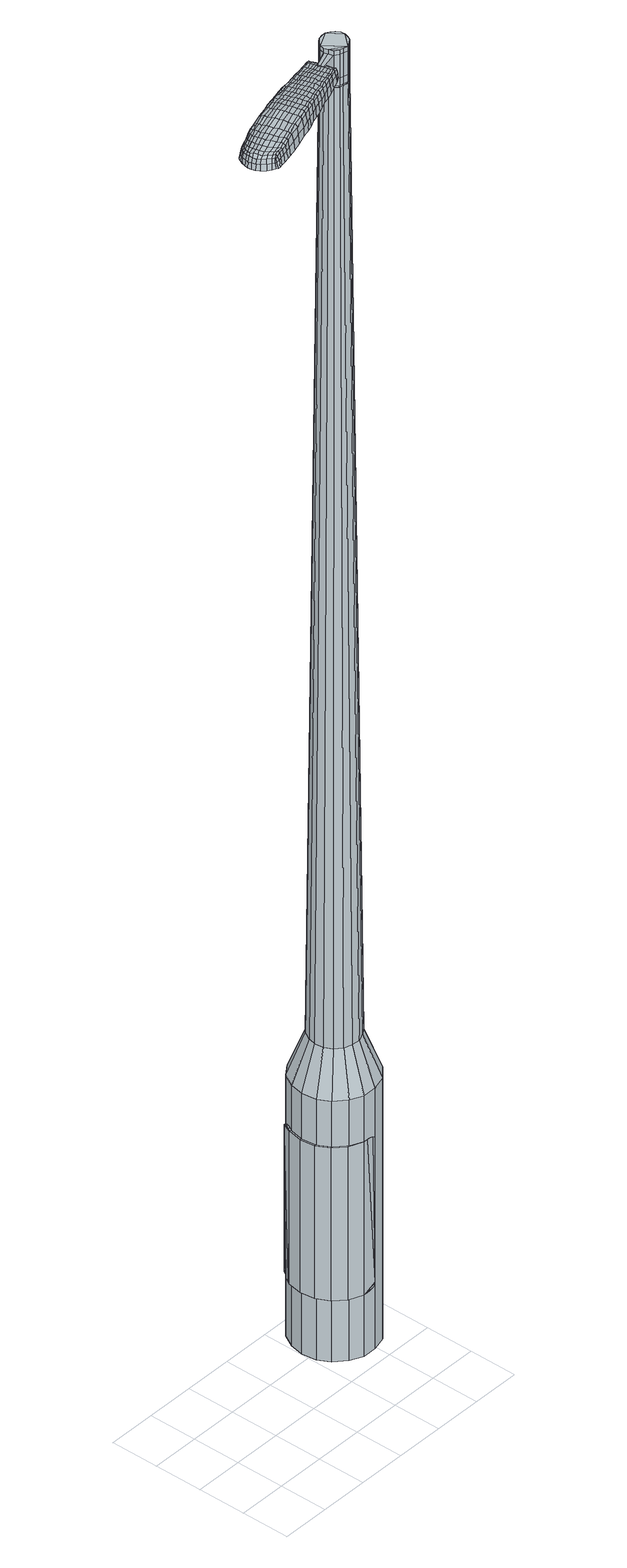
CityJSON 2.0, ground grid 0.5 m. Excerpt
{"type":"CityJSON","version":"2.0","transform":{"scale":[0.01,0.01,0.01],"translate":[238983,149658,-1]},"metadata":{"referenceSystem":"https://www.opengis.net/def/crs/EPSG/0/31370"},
"CityObjects":{
"object1":{"type":"GenericCityObject","attributes":{"cluster":970,"mean_distance_to_centroid":0.211,"new_centroid_x":238984.94,"new_centroid_y":149659.09,"mean_distance_to_camera":9.99,"H1":70.99,"H2":61.81,"Z_final":112.82,"cluster2":-1,"proj_x":238983.4,"proj_y":149654.44,"id_line":51469,"bearing_l":288.28,"distance":4.9,"orientation":"right","G_obj":198.28},"geometry":[{"type":"MultiSurface","lod":"2","boundaries":[[[0,1,2,3]],[[1,4,5,2]],[[4,6,7,5]],[[6,8,9,7]],[[8,10,11,9]],[[10,12,13,11]],[[12,14,15,13]],[[14,16,17,15]],[[16,18,19,17]],[[18,20,21,19]],[[20,22,23,21]],[[22,24,25,23]],[[24,26,27,25]],[[26,28,29,27]],[[28,30,31,29]],[[30,32,33,31]],[[32,34,35,33]],[[34,0,3,35]],[[36,37,38,39]],[[38,40,41,42]],[[41,43,42]],[[42,44,45,46]],[[45,47,46]],[[46,48,49,50]],[[49,51,50]],[[42,46,50,38]],[[50,52,39,38]],[[53,36,39]],[[2,5,7,35]],[[7,9,11,15]],[[11,13,15]],[[15,17,19,23]],[[19,21,23]],[[23,25,27,31]],[[27,29,31]],[[15,23,31,7]],[[31,33,35,7]],[[3,2,35]],[[1,0,54,55]],[[0,34,56,54]],[[34,32,57,56]],[[32,30,58,57]],[[30,28,59,58]],[[28,26,60,59]],[[26,24,61,60]],[[24,22,62,61]],[[22,20,63,62]],[[20,18,64,63]],[[18,16,65,64]],[[16,14,66,65]],[[14,12,67,66]],[[12,10,68,67]],[[10,8,69,68]],[[8,6,70,69]],[[6,4,71,70]],[[4,1,55,71]],[[55,54,72,73]],[[54,56,74,72]],[[56,57,75,74]],[[57,58,76,75]],[[58,59,77,76]],[[59,60,78,77]],[[60,61,79,78]],[[61,62,80,79]],[[62,63,81,80]],[[63,64,82,81]],[[64,65,83,82]],[[65,66,84,83]],[[66,67,85,84]],[[67,68,86,85]],[[68,69,87,86]],[[69,70,88,87]],[[70,71,89,88]],[[71,55,73,89]],[[90,91,92,93]],[[94,95,91,90]],[[96,97,95,94]],[[76,98,97,96]],[[99,100,98,76]],[[78,101,100,99]],[[79,102,101,78]],[[80,103,102,79]],[[81,104,103,80]],[[105,106,104,81]],[[83,107,106,105]],[[84,108,107,83]],[[109,110,108,84]],[[111,112,110,109]],[[113,114,112,111]],[[115,116,114,113]],[[117,118,116,115]],[[93,92,118,117]],[[119,120,121,122]],[[123,119,122,124]],[[125,123,124,126]],[[127,125,126,128]],[[129,127,128,130]],[[131,129,130,132]],[[133,131,132,134]],[[135,133,134,136]],[[137,135,136,138]],[[139,137,138,140]],[[141,139,140,142]],[[143,141,142,144]],[[145,143,144,146]],[[147,145,146,148]],[[149,147,148,150]],[[151,149,150,152]],[[73,72,90,93]],[[72,74,94,90]],[[74,75,96,94]],[[75,76,96]],[[77,99,76]],[[77,78,99]],[[82,105,81]],[[82,83,105]],[[85,109,84]],[[85,86,111,109]],[[86,87,113,111]],[[87,88,115,113]],[[88,89,117,115]],[[89,73,93,117]],[[153,154,92,91]],[[154,155,118,92]],[[155,156,116,118]],[[156,157,114,116]],[[157,158,112,114]],[[158,159,110,112]],[[159,108,110]],[[160,106,107]],[[160,104,106]],[[161,100,101]],[[161,98,100]],[[162,97,98]],[[162,163,95,97]],[[163,153,91,95]],[[39,52,151,164]],[[154,153,165,152]],[[53,39,164,120]],[[153,163,121,165]],[[36,53,120,119]],[[163,162,122,121]],[[37,36,119,123]],[[162,98,124,122]],[[38,37,123,125]],[[98,161,126,124]],[[40,38,125,127]],[[161,101,128,126]],[[41,40,127,129]],[[101,102,130,128]],[[43,41,129,131]],[[102,103,132,130]],[[42,43,131,133]],[[103,104,134,132]],[[44,42,133,135]],[[104,160,136,134]],[[45,44,135,137]],[[160,107,138,136]],[[47,45,137,139]],[[107,108,140,138]],[[46,47,139,141]],[[108,159,142,140]],[[48,46,141,143]],[[159,158,144,142]],[[49,48,143,145]],[[158,157,146,144]],[[51,49,145,147]],[[157,156,148,146]],[[50,51,147,149]],[[156,155,150,148]],[[52,50,149,151]],[[155,154,152,150]],[[151,152,166,167]],[[152,165,168,166]],[[165,121,169,168]],[[121,120,170,169]],[[120,164,171,170]],[[164,151,167,171]],[[172,173,174,175]],[[176,172,175,177]],[[172,176,178,179]],[[173,172,179,180]],[[181,182,183,184]],[[185,181,184,186]],[[181,185,187,188]],[[182,181,188,189]],[[190,191,192,193]],[[194,190,193,195]],[[190,194,196,197]],[[191,190,197,198]],[[199,200,201,202]],[[203,199,202,204]],[[199,203,205,206]],[[200,199,206,207]],[[208,209,210,211]],[[212,208,211,213]],[[208,212,214,215]],[[209,208,215,216]],[[217,218,219,220]],[[221,217,220,222]],[[217,221,223,224]],[[218,217,224,225]],[[226,227,228,229]],[[218,226,229,219]],[[226,218,225,230]],[[227,226,230,231]],[[232,233,234,235]],[[227,232,235,228]],[[232,227,231,236]],[[233,232,236,237]],[[238,176,177,239]],[[233,238,239,234]],[[238,233,237,240]],[[176,238,240,178]],[[241,242,243,244]],[[245,241,244,246]],[[241,245,247,248]],[[242,241,248,249]],[[250,251,252,253]],[[242,250,253,243]],[[250,242,249,254]],[[251,250,254,255]],[[256,257,258,259]],[[251,256,259,252]],[[256,251,255,260]],[[257,256,260,261]],[[262,263,264,265]],[[257,262,265,258]],[[262,257,261,266]],[[263,262,266,267]],[[268,173,180,269]],[[263,268,269,264]],[[268,263,267,270]],[[173,268,270,174]],[[271,272,273,274]],[[275,271,274,276]],[[271,275,277,278]],[[272,271,278,279]],[[280,281,282,283]],[[272,280,283,273]],[[280,272,279,284]],[[281,280,284,285]],[[286,287,288,289]],[[281,286,289,282]],[[286,281,285,290]],[[287,286,290,291]],[[292,185,186,293]],[[287,292,293,288]],[[292,287,291,294]],[[185,292,294,187]],[[295,296,297,298]],[[299,295,298,300]],[[295,299,301,302]],[[296,295,302,303]],[[304,305,306,307]],[[296,304,307,297]],[[304,296,303,308]],[[305,304,308,309]],[[310,311,312,313]],[[305,310,313,306]],[[310,305,309,314]],[[311,310,314,315]],[[316,317,318,319]],[[311,316,319,312]],[[316,311,315,320]],[[317,316,320,321]],[[322,182,189,323]],[[317,322,323,318]],[[322,317,321,324]],[[182,322,324,183]],[[325,211,210,326]],[[327,325,326,328]],[[325,327,329,330]],[[211,325,330,213]],[[331,327,328,332]],[[333,331,332,334]],[[331,333,335,336]],[[327,331,336,329]],[[337,333,334,338]],[[339,337,338,340]],[[337,339,341,342]],[[333,337,342,335]],[[343,339,340,344]],[[345,343,344,346]],[[343,345,347,348]],[[339,343,348,341]],[[349,345,346,350]],[[200,349,350,201]],[[349,200,207,351]],[[345,349,351,347]],[[352,353,198,197]],[[354,352,197,196]],[[352,354,355,356]],[[353,352,356,357]],[[358,359,357,356]],[[360,358,356,355]],[[358,360,361,362]],[[359,358,362,363]],[[364,365,363,362]],[[366,364,362,361]],[[364,366,367,368]],[[365,364,368,369]],[[370,371,369,368]],[[372,370,368,367]],[[370,372,205,203]],[[371,370,203,204]],[[373,374,375,376]],[[275,373,376,277]],[[373,275,276,377]],[[374,373,377,378]],[[379,194,195,380]],[[374,379,380,375]],[[379,374,378,381]],[[194,379,381,196]],[[382,383,384,385]],[[221,382,385,223]],[[382,221,222,386]],[[383,382,386,387]],[[388,389,390,391]],[[383,388,391,384]],[[388,383,387,392]],[[389,388,392,393]],[[394,191,198,395]],[[389,394,395,390]],[[394,389,393,396]],[[191,394,396,192]],[[397,398,399,400]],[[179,397,400,180]],[[397,179,178,401]],[[398,397,401,402]],[[403,404,405,406]],[[398,403,406,399]],[[403,398,402,407]],[[404,403,407,408]],[[409,202,201,410]],[[404,409,410,405]],[[409,404,408,411]],[[202,409,411,204]],[[412,413,414,415]],[[184,412,415,186]],[[412,184,183,416]],[[413,412,416,417]],[[418,206,205,419]],[[413,418,419,414]],[[418,413,417,420]],[[206,418,420,207]],[[421,422,423,424]],[[299,421,424,301]],[[421,299,300,425]],[[422,421,425,426]],[[427,212,213,428]],[[422,427,428,423]],[[427,422,426,429]],[[212,427,429,214]],[[430,431,432,433]],[[245,430,433,247]],[[430,245,246,434]],[[431,430,434,435]],[[436,437,438,439]],[[431,436,439,432]],[[436,431,435,440]],[[437,436,440,441]],[[442,209,216,443]],[[437,442,443,438]],[[442,437,441,444]],[[209,442,444,210]],[[445,446,435,434]],[[244,445,434,246]],[[445,244,243,447]],[[446,445,447,448]],[[449,450,441,440]],[[446,449,440,435]],[[449,446,448,451]],[[450,449,451,452]],[[453,326,210,444]],[[450,453,444,441]],[[453,450,452,454]],[[326,453,454,328]],[[455,456,457,458]],[[302,455,458,303]],[[455,302,301,424]],[[456,455,424,423]],[[459,330,329,460]],[[456,459,460,457]],[[459,456,423,428]],[[330,459,428,213]],[[461,462,448,447]],[[253,461,447,243]],[[461,253,252,463]],[[462,461,463,464]],[[465,466,452,451]],[[462,465,451,448]],[[465,462,464,467]],[[466,465,467,468]],[[469,332,328,454]],[[466,469,454,452]],[[469,466,468,470]],[[332,469,470,334]],[[471,472,473,474]],[[308,471,474,309]],[[471,308,303,458]],[[472,471,458,457]],[[475,336,335,476]],[[472,475,476,473]],[[475,472,457,460]],[[336,475,460,329]],[[477,478,464,463]],[[259,477,463,252]],[[477,259,258,479]],[[478,477,479,480]],[[481,482,468,467]],[[478,481,467,464]],[[481,478,480,483]],[[482,481,483,484]],[[485,338,334,470]],[[482,485,470,468]],[[485,482,484,486]],[[338,485,486,340]],[[487,488,489,490]],[[314,487,490,315]],[[487,314,309,474]],[[488,487,474,473]],[[491,342,341,492]],[[488,491,492,489]],[[491,488,473,476]],[[342,491,476,335]],[[493,494,480,479]],[[265,493,479,258]],[[493,265,264,495]],[[494,493,495,496]],[[497,498,484,483]],[[494,497,483,480]],[[497,494,496,499]],[[498,497,499,500]],[[501,344,340,486]],[[498,501,486,484]],[[501,498,500,502]],[[344,501,502,346]],[[503,504,505,506]],[[320,503,506,321]],[[503,320,315,490]],[[504,503,490,489]],[[507,348,347,508]],[[504,507,508,505]],[[507,504,489,492]],[[348,507,492,341]],[[509,510,496,495]],[[269,509,495,264]],[[509,269,180,400]],[[510,509,400,399]],[[511,512,500,499]],[[510,511,499,496]],[[511,510,399,406]],[[512,511,406,405]],[[513,350,346,502]],[[512,513,502,500]],[[513,512,405,410]],[[350,513,410,201]],[[514,515,417,416]],[[324,514,416,183]],[[514,324,321,506]],[[515,514,506,505]],[[516,351,207,420]],[[515,516,420,417]],[[516,515,505,508]],[[351,516,508,347]],[[517,518,378,377]],[[274,517,377,276]],[[517,274,273,519]],[[518,517,519,520]],[[521,354,196,381]],[[518,521,381,378]],[[521,518,520,522]],[[354,521,522,355]],[[523,524,525,526]],[[224,523,526,225]],[[523,224,223,385]],[[524,523,385,384]],[[527,528,529,530]],[[524,527,530,525]],[[527,524,384,391]],[[528,527,391,390]],[[531,353,357,532]],[[528,531,532,529]],[[531,528,390,395]],[[353,531,395,198]],[[533,534,520,519]],[[283,533,519,273]],[[533,283,282,535]],[[534,533,535,536]],[[537,360,355,522]],[[534,537,522,520]],[[537,534,536,538]],[[360,537,538,361]],[[539,540,541,542]],[[230,539,542,231]],[[539,230,225,526]],[[540,539,526,525]],[[543,544,545,546]],[[540,543,546,541]],[[543,540,525,530]],[[544,543,530,529]],[[547,359,363,548]],[[544,547,548,545]],[[547,544,529,532]],[[359,547,532,357]],[[549,550,536,535]],[[289,549,535,282]],[[549,289,288,551]],[[550,549,551,552]],[[553,366,361,538]],[[550,553,538,536]],[[553,550,552,554]],[[366,553,554,367]],[[555,556,557,558]],[[236,555,558,237]],[[555,236,231,542]],[[556,555,542,541]],[[559,560,561,562]],[[556,559,562,557]],[[559,556,541,546]],[[560,559,546,545]],[[563,365,369,564]],[[560,563,564,561]],[[563,560,545,548]],[[365,563,548,363]],[[565,566,552,551]],[[293,565,551,288]],[[565,293,186,415]],[[566,565,415,414]],[[567,372,367,554]],[[566,567,554,552]],[[567,566,414,419]],[[372,567,419,205]],[[568,569,402,401]],[[240,568,401,178]],[[568,240,237,558]],[[569,568,558,557]],[[570,571,408,407]],[[569,570,407,402]],[[570,569,557,562]],[[571,570,562,561]],[[572,371,204,411]],[[571,572,411,408]],[[572,571,561,564]],[[371,572,564,369]],[[573,574,575,576]],[[576,575,577,578]],[[579,577,575,580]],[[580,575,574,581]],[[582,583,584,585]],[[585,584,586,587]],[[588,586,584,589]],[[589,584,583,590]],[[591,592,593,594]],[[594,593,595,596]],[[597,595,593,598]],[[598,593,592,599]],[[600,601,602,603]],[[603,602,604,605]],[[606,604,602,607]],[[607,602,601,608]],[[609,610,611,612]],[[612,611,613,614]],[[615,613,611,616]],[[616,611,610,617]],[[618,619,620,621]],[[621,620,622,623]],[[624,622,620,625]],[[625,620,619,626]],[[627,628,629,630]],[[630,629,619,618]],[[626,619,629,631]],[[631,629,628,632]],[[633,634,635,636]],[[636,635,628,627]],[[632,628,635,637]],[[637,635,634,638]],[[578,577,639,640]],[[640,639,634,633]],[[638,634,639,641]],[[641,639,577,579]],[[642,643,644,645]],[[645,644,646,647]],[[648,646,644,649]],[[649,644,643,650]],[[651,652,653,654]],[[654,653,643,642]],[[650,643,653,655]],[[655,653,652,656]],[[657,658,659,660]],[[660,659,652,651]],[[656,652,659,661]],[[661,659,658,662]],[[663,664,665,666]],[[666,665,658,657]],[[662,658,665,667]],[[667,665,664,668]],[[581,574,669,670]],[[670,669,664,663]],[[668,664,669,671]],[[671,669,574,573]],[[672,673,674,675]],[[675,674,676,677]],[[678,676,674,679]],[[679,674,673,680]],[[681,682,683,684]],[[684,683,673,672]],[[680,673,683,685]],[[685,683,682,686]],[[687,688,689,690]],[[690,689,682,681]],[[686,682,689,691]],[[691,689,688,692]],[[587,586,693,694]],[[694,693,688,687]],[[692,688,693,695]],[[695,693,586,588]],[[696,697,698,699]],[[699,698,700,701]],[[702,700,698,703]],[[703,698,697,704]],[[705,706,707,708]],[[708,707,697,696]],[[704,697,707,709]],[[709,707,706,710]],[[711,712,713,714]],[[714,713,706,705]],[[710,706,713,715]],[[715,713,712,716]],[[717,718,719,720]],[[720,719,712,711]],[[716,712,719,721]],[[721,719,718,722]],[[590,583,723,724]],[[724,723,718,717]],[[722,718,723,725]],[[725,723,583,582]],[[609,612,726,727]],[[727,726,728,729]],[[730,728,726,731]],[[731,726,612,614]],[[729,728,732,733]],[[733,732,734,735]],[[736,734,732,737]],[[737,732,728,730]],[[735,734,738,739]],[[739,738,740,741]],[[742,740,738,743]],[[743,738,734,736]],[[741,740,744,745]],[[745,744,746,747]],[[748,746,744,749]],[[749,744,740,742]],[[747,746,750,751]],[[751,750,601,600]],[[608,601,750,752]],[[752,750,746,748]],[[599,753,754,598]],[[598,754,755,597]],[[756,755,754,757]],[[757,754,753,758]],[[758,759,760,757]],[[757,760,761,756]],[[762,761,760,763]],[[763,760,759,764]],[[764,765,766,763]],[[763,766,767,762]],[[768,767,766,769]],[[769,766,765,770]],[[770,771,772,769]],[[769,772,773,768]],[[606,773,772,604]],[[604,772,771,605]],[[774,775,776,777]],[[777,776,676,678]],[[677,676,776,778]],[[778,776,775,779]],[[596,595,780,781]],[[781,780,775,774]],[[779,775,780,782]],[[782,780,595,597]],[[783,784,785,786]],[[786,785,622,624]],[[623,622,785,787]],[[787,785,784,788]],[[789,790,791,792]],[[792,791,784,783]],[[788,784,791,793]],[[793,791,790,794]],[[599,592,795,796]],[[796,795,790,789]],[[794,790,795,797]],[[797,795,592,591]],[[798,799,800,801]],[[801,800,580,581]],[[579,580,800,802]],[[802,800,799,803]],[[804,805,806,807]],[[807,806,799,798]],[[803,799,806,808]],[[808,806,805,809]],[[600,603,810,811]],[[811,810,805,804]],[[809,805,810,812]],[[812,810,603,605]],[[813,814,815,816]],[[816,815,585,587]],[[582,585,815,817]],[[817,815,814,818]],[[606,607,819,820]],[[820,819,814,813]],[[818,814,819,821]],[[821,819,607,608]],[[822,823,824,825]],[[825,824,700,702]],[[701,700,824,826]],[[826,824,823,827]],[[614,613,828,829]],[[829,828,823,822]],[[827,823,828,830]],[[830,828,613,615]],[[831,832,646,833]],[[833,646,648]],[[647,646,834]],[[646,832,834]],[[835,836,837,838]],[[838,837,832,831]],[[834,832,837,839]],[[839,837,836,840]],[[617,610,841,842]],[[842,841,836,835]],[[840,836,841,843]],[[843,841,610,609]],[[844,845,834]],[[834,845,645,647]],[[642,645,845,846]],[[846,845,844,847]],[[840,848,849,839]],[[839,849,844,834]],[[847,844,849,850]],[[850,849,848,851]],[[609,727,167,843]],[[843,167,848,840]],[[851,848,167,852]],[[852,167,727,729]],[[853,854,855,856]],[[856,855,703,704]],[[702,703,855,825]],[[825,855,854,822]],[[730,731,857,858]],[[858,857,854,853]],[[822,854,857,829]],[[829,857,731,614]],[[847,859,860,846]],[[846,860,654,642]],[[651,654,860,861]],[[861,860,859,862]],[[851,863,864,850]],[[850,864,859,847]],[[862,859,864,865]],[[865,864,863,866]],[[729,733,867,852]],[[852,867,863,851]],[[866,863,867,868]],[[868,867,733,735]],[[869,870,871,872]],[[872,871,709,710]],[[704,709,871,856]],[[856,871,870,853]],[[736,737,873,874]],[[874,873,870,869]],[[853,870,873,858]],[[858,873,737,730]],[[862,875,876,861]],[[861,876,660,651]],[[657,660,876,877]],[[877,876,875,878]],[[866,879,880,865]],[[865,880,875,862]],[[878,875,880,881]],[[881,880,879,882]],[[735,739,883,868]],[[868,883,879,866]],[[882,879,883,884]],[[884,883,739,741]],[[885,886,887,888]],[[888,887,715,716]],[[710,715,887,872]],[[872,887,886,869]],[[742,743,889,890]],[[890,889,886,885]],[[869,886,889,874]],[[874,889,743,736]],[[878,891,892,877]],[[877,892,666,657]],[[663,666,892,893]],[[893,892,891,894]],[[882,895,896,881]],[[881,896,891,878]],[[894,891,896,897]],[[897,896,895,898]],[[741,745,899,884]],[[884,899,895,882]],[[898,895,899,900]],[[900,899,745,747]],[[901,902,903,904]],[[904,903,721,722]],[[716,721,903,888]],[[888,903,902,885]],[[748,749,905,906]],[[906,905,902,901]],[[885,902,905,890]],[[890,905,749,742]],[[894,907,908,893]],[[893,908,670,663]],[[581,670,908,801]],[[801,908,907,798]],[[898,909,910,897]],[[897,910,907,894]],[[798,907,910,807]],[[807,910,909,804]],[[747,751,911,900]],[[900,911,909,898]],[[804,909,911,811]],[[811,911,751,600]],[[818,912,913,817]],[[817,913,725,582]],[[722,725,913,904]],[[904,913,912,901]],[[608,752,914,821]],[[821,914,912,818]],[[901,912,914,906]],[[906,914,752,748]],[[779,915,916,778]],[[778,916,675,677]],[[672,675,916,917]],[[917,916,915,918]],[[597,755,919,782]],[[782,919,915,779]],[[918,915,919,920]],[[920,919,755,756]],[[921,922,923,924]],[[924,923,625,626]],[[624,625,923,786]],[[786,923,922,783]],[[925,926,927,928]],[[928,927,922,921]],[[783,922,927,792]],[[792,927,926,789]],[[758,753,929,930]],[[930,929,926,925]],[[789,926,929,796]],[[796,929,753,599]],[[918,931,932,917]],[[917,932,684,672]],[[681,684,932,933]],[[933,932,931,934]],[[756,761,935,920]],[[920,935,931,918]],[[934,931,935,936]],[[936,935,761,762]],[[937,938,939,940]],[[940,939,631,632]],[[626,631,939,924]],[[924,939,938,921]],[[941,942,943,944]],[[944,943,938,937]],[[921,938,943,928]],[[928,943,942,925]],[[764,759,945,946]],[[946,945,942,941]],[[925,942,945,930]],[[930,945,759,758]],[[934,947,948,933]],[[933,948,690,681]],[[687,690,948,949]],[[949,948,947,950]],[[762,767,951,936]],[[936,951,947,934]],[[950,947,951,952]],[[952,951,767,768]],[[953,954,955,956]],[[956,955,637,638]],[[632,637,955,940]],[[940,955,954,937]],[[957,958,959,960]],[[960,959,954,953]],[[937,954,959,944]],[[944,959,958,941]],[[770,765,961,962]],[[962,961,958,957]],[[941,958,961,946]],[[946,961,765,764]],[[950,963,964,949]],[[949,964,694,687]],[[587,694,964,816]],[[816,964,963,813]],[[768,773,965,952]],[[952,965,963,950]],[[813,963,965,820]],[[820,965,773,606]],[[803,966,967,802]],[[802,967,641,579]],[[638,641,967,956]],[[956,967,966,953]],[[809,968,969,808]],[[808,969,966,803]],[[953,966,969,960]],[[960,969,968,957]],[[605,771,970,812]],[[812,970,968,809]],[[957,968,970,962]],[[962,970,771,770]],[[573,576,175,174]],[[576,578,177,175]],[[588,589,188,187]],[[589,590,189,188]],[[591,594,193,192]],[[594,596,195,193]],[[615,616,215,214]],[[616,617,216,215]],[[618,621,220,219]],[[621,623,222,220]],[[627,630,229,228]],[[630,618,219,229]],[[633,636,235,234]],[[636,627,228,235]],[[578,640,239,177]],[[640,633,234,239]],[[648,649,248,247]],[[649,650,249,248]],[[650,655,254,249]],[[655,656,255,254]],[[656,661,260,255]],[[661,662,261,260]],[[662,667,266,261]],[[667,668,267,266]],[[668,671,270,267]],[[671,573,174,270]],[[678,679,278,277]],[[679,680,279,278]],[[680,685,284,279]],[[685,686,285,284]],[[686,691,290,285]],[[691,692,291,290]],[[692,695,294,291]],[[695,588,187,294]],[[696,699,298,297]],[[699,701,300,298]],[[705,708,307,306]],[[708,696,297,307]],[[711,714,313,312]],[[714,705,306,313]],[[717,720,319,318]],[[720,711,312,319]],[[590,724,323,189]],[[724,717,318,323]],[[774,777,376,375]],[[777,678,277,376]],[[596,781,380,195]],[[781,774,375,380]],[[623,787,386,222]],[[787,788,387,386]],[[788,793,392,387]],[[793,794,393,392]],[[794,797,396,393]],[[797,591,192,396]],[[701,826,425,300]],[[826,827,426,425]],[[827,830,429,426]],[[830,615,214,429]],[[831,833,433,432]],[[833,648,247,433]],[[835,838,439,438]],[[838,831,432,439]],[[617,842,443,216]],[[842,835,438,443]],[[971,972,973,974]],[[975,976,974,973]],[[977,978,979,980]],[[981,982,983,984]],[[972,985,986,973]],[[987,975,973,986]],[[988,977,980,989]],[[990,991,982,981]],[[985,992,993,986]],[[993,994,987,986]],[[995,988,989,996]],[[997,991,990,998]],[[992,999,1000,993]],[[1000,1001,994,993]],[[1002,995,996,1003]],[[1004,997,998,1005]],[[1006,1007,1008,1009]],[[1010,1011,1007,1006]],[[1010,1012,1013,1011]],[[1012,1014,1015,1013]],[[1016,1017,1018,1019]],[[1020,1021,1017,1016]],[[1022,1023,1021,1020]],[[1024,1025,1023,1022]],[[1019,1008,1007,1016]],[[1016,1007,1011,1020]],[[1011,1013,1022,1020]],[[1013,1015,1024,1022]],[[980,979,976,975]],[[989,980,975,987]],[[994,996,989,987]],[[1001,1003,996,994]],[[981,984,978,977]],[[990,981,977,988]],[[998,990,988,995]],[[1005,998,995,1002]],[[982,1006,1009,983]],[[991,1010,1006,982]],[[1012,1010,991,997]],[[1014,1012,997,1004]],[[1026,1027,1028,1029]],[[1028,1030,1031,1032]],[[1028,1032,1033,1034]],[[1028,1034,1029]],[[1035,1026,1029,1036]],[[1037,1036,1029,1038]],[[1039,1038,1029]],[[1040,1028,1027,1041]],[[1042,1040,1041,1043]],[[1044,1042,1043,1045]],[[1046,1044,1045,1047]],[[1048,1046,1047,1049]],[[1049,1050,1051,1052]],[[1049,1052,1053,1054]],[[1049,1054,1055,1056]],[[1055,1057,1058,1059]],[[1055,1059,1060,1061]],[[1055,1061,1056]],[[1049,1056,1048]],[[1062,1063,1027,1026]],[[1064,1065,1030,1028]],[[1066,1067,1039,1029]],[[1063,1068,1041,1027]],[[1069,1064,1028,1040]],[[1068,1070,1043,1041]],[[1071,1069,1040,1042]],[[1070,1072,1045,1043]],[[1073,1071,1042,1044]],[[1072,1074,1047,1045]],[[1075,1073,1044,1046]],[[1074,1076,1049,1047]],[[1077,1075,1046,1048]],[[1076,1078,1050,1049]],[[1079,1080,1057,1055]],[[1081,1077,1048,1056]],[[1051,1050,1078,1082]],[[1052,1051,1082,1083]],[[1053,1052,1083,1084]],[[1054,1053,1084,1085]],[[1055,1054,1085,1079]],[[1086,1062,1026,1035]],[[1087,1086,1035,1036]],[[1088,1087,1036,1037]],[[1089,1088,1037,1038]],[[1067,1089,1038,1039]],[[1031,1030,1065,1090]],[[1058,1057,1080,1091]],[[1032,1031,1090,1092]],[[1033,1032,1092,1093]],[[1034,1033,1093,1094]],[[1029,1034,1094,1066]],[[1059,1058,1091,1095]],[[1060,1059,1095,1096]],[[1061,1060,1096,1097]],[[1056,1061,1097,1081]]]}]}
},
"vertices":[
[153,93,384],[151,108,384],[151,108,96],[153,93,96],[154,122,384],[154,122,96],[161,135,384],[161,135,96],[173,144,384],[173,144,96],[187,149,384],[187,149,96],[202,148,384],[202,148,96],[215,143,384],[215,143,96],[226,133,384],[226,133,96],[233,120,384],[233,120,96],[235,105,384],[235,105,96],[232,91,384],[232,91,96],[225,79,384],[225,79,96],[213,69,384],[213,69,96],[199,65,384],[199,65,96],[184,65,384],[184,65,96],[171,71,384],[171,71,96],[160,81,384],[160,81,96],[186,95,1524],[190,94,1524],[195,93,1524],[180,103,1524],[199,95,1524],[203,98,1524],[206,106,1524],[205,102,1524],[206,111,1524],[203,115,1524],[196,120,1524],[200,118,1524],[191,120,1524],[187,119,1524],[180,112,1524],[183,116,1524],[179,107,1524],[182,98,1524],[169,99,429],[168,108,429],[173,91,429],[180,85,429],[188,82,429],[197,82,429],[205,85,429],[212,90,429],[216,97,429],[218,106,429],[217,115,429],[213,122,429],[206,128,429],[198,131,429],[189,132,429],[181,129,429],[174,124,429],[170,116,429],[180,103,1483],[179,107,1483],[182,98,1483],[186,95,1483],[190,94,1483],[195,93,1483],[199,95,1483],[203,98,1483],[205,102,1483],[206,106,1483],[206,111,1483],[203,115,1483],[200,118,1483],[196,120,1483],[191,120,1483],[187,119,1483],[183,116,1483],[180,112,1483],[181,103,1483],[181,103,1485],[180,107,1485],[180,107,1483],[183,99,1483],[183,99,1485],[186,96,1483],[186,96,1485],[190,94,1485],[195,94,1483],[195,94,1485],[199,95,1485],[203,98,1485],[205,102,1485],[206,106,1485],[205,111,1483],[205,111,1485],[203,115,1485],[200,118,1485],[196,119,1483],[196,119,1485],[191,119,1483],[191,119,1485],[187,118,1483],[187,118,1485],[183,115,1483],[183,115,1485],[181,112,1483],[181,112,1485],[186,95,1519],[182,98,1519],[182,98,1493],[186,95,1493],[190,94,1519],[190,94,1493],[195,93,1519],[195,93,1493],[199,95,1519],[199,95,1493],[203,98,1519],[203,98,1493],[205,102,1519],[205,102,1493],[206,106,1519],[206,106,1493],[206,111,1519],[206,111,1493],[203,115,1519],[203,115,1493],[200,118,1519],[200,118,1493],[196,120,1519],[196,120,1493],[191,120,1519],[191,120,1493],[187,119,1519],[187,119,1493],[183,116,1519],[183,116,1493],[180,112,1519],[180,112,1493],[179,107,1519],[179,107,1493],[180,103,1485],[179,107,1485],[180,112,1485],[183,116,1485],[187,119,1485],[191,120,1485],[196,120,1485],[206,111,1485],[195,93,1485],[186,95,1485],[182,98,1485],[180,103,1519],[180,103,1493],[161,100,1513],[161,100,1518],[162,97,1513],[163,94,1513],[163,94,1518],[162,97,1518],[86,92,1519],[93,94,1518],[91,95,1509],[84,93,1510],[78,90,1519],[76,91,1510],[79,88,1526],[87,91,1525],[94,93,1525],[98,55,1519],[104,58,1518],[105,60,1525],[98,57,1525],[90,52,1519],[90,54,1526],[89,51,1510],[97,53,1510],[104,56,1509],[23,49,1519],[22,53,1519],[21,52,1513],[22,49,1513],[25,46,1519],[24,45,1513],[26,46,1524],[24,49,1524],[23,53,1524],[93,72,1530],[100,75,1529],[99,78,1529],[92,75,1530],[84,69,1531],[83,73,1531],[86,66,1530],[94,69,1530],[101,71,1529],[170,98,1512],[169,100,1512],[168,100,1517],[168,97,1517],[170,95,1512],[169,95,1517],[170,94,1506],[169,97,1506],[168,100,1506],[30,72,1519],[33,74,1519],[32,75,1512],[29,73,1512],[28,71,1518],[27,72,1512],[29,70,1522],[31,71,1523],[34,72,1524],[37,76,1519],[43,78,1519],[41,79,1512],[36,77,1512],[38,74,1524],[44,77,1525],[48,80,1519],[56,83,1519],[54,84,1511],[47,81,1511],[49,79,1526],[57,81,1526],[67,86,1519],[65,87,1510],[68,85,1526],[157,111,1513],[150,109,1513],[151,108,1518],[158,110,1517],[163,112,1512],[162,111,1516],[162,113,1506],[156,112,1507],[149,110,1507],[143,107,1514],[135,105,1515],[137,104,1520],[144,106,1519],[141,108,1507],[134,106,1507],[128,103,1515],[121,102,1516],[122,100,1522],[129,102,1521],[127,104,1508],[119,103,1508],[114,100,1517],[107,98,1517],[108,97,1524],[115,99,1523],[112,101,1508],[105,99,1509],[100,96,1518],[101,95,1524],[98,97,1509],[41,38,1519],[44,39,1519],[44,40,1524],[40,39,1523],[38,38,1518],[38,39,1522],[38,36,1512],[40,36,1512],[43,37,1512],[49,40,1519],[54,41,1519],[54,42,1525],[49,41,1524],[48,38,1512],[54,39,1512],[60,43,1519],[68,45,1519],[68,47,1526],[60,44,1526],[59,41,1511],[67,43,1511],[79,49,1519],[79,50,1526],[78,47,1510],[167,82,1513],[160,80,1513],[159,78,1507],[166,81,1507],[172,85,1512],[171,84,1506],[171,85,1516],[167,84,1517],[160,81,1518],[153,77,1514],[146,74,1515],[145,72,1507],[152,75,1507],[153,78,1519],[146,75,1520],[139,71,1515],[132,68,1516],[131,67,1508],[138,70,1508],[139,73,1521],[132,70,1522],[125,66,1517],[118,63,1517],[117,61,1509],[124,64,1508],[125,67,1523],[118,65,1524],[111,60,1518],[110,59,1509],[112,62,1524],[163,96,1519],[162,98,1519],[156,93,1520],[155,96,1520],[157,91,1520],[164,93,1519],[149,91,1522],[148,94,1522],[142,89,1523],[141,91,1523],[143,86,1523],[150,88,1521],[135,86,1524],[134,89,1524],[128,84,1525],[127,87,1525],[129,81,1525],[136,83,1524],[121,82,1526],[120,85,1526],[114,79,1527],[113,82,1527],[115,76,1527],[122,78,1526],[107,77,1528],[106,80,1528],[108,74,1528],[27,50,1527],[26,54,1527],[29,47,1526],[33,48,1527],[31,52,1528],[30,55,1528],[37,54,1529],[36,57,1529],[39,50,1528],[46,52,1530],[44,56,1530],[43,60,1530],[51,58,1531],[50,62,1531],[53,55,1530],[62,57,1531],[60,61,1531],[59,65,1531],[72,65,1531],[71,69,1531],[74,62,1531],[36,38,1518],[33,39,1519],[32,38,1513],[35,37,1513],[37,39,1523],[34,40,1523],[29,42,1519],[28,41,1513],[30,43,1524],[26,69,1518],[25,67,1518],[26,67,1523],[28,69,1523],[25,70,1513],[24,68,1513],[23,64,1519],[22,60,1519],[23,60,1524],[24,64,1523],[22,64,1513],[21,60,1513],[21,56,1519],[23,57,1524],[20,56,1513],[88,89,1528],[89,88,1528],[95,90,1528],[95,91,1527],[80,87,1528],[80,85,1529],[89,85,1529],[90,82,1530],[97,84,1529],[96,87,1528],[81,82,1529],[81,79,1530],[91,79,1530],[98,81,1529],[82,76,1531],[98,59,1528],[97,61,1529],[89,58,1529],[90,56,1528],[105,61,1527],[104,63,1528],[96,65,1529],[87,62,1530],[103,67,1528],[173,86,1512],[173,88,1512],[171,88,1517],[172,87,1517],[173,85,1506],[172,87,1506],[172,91,1512],[170,91,1517],[171,91,1506],[165,112,1512],[165,110,1512],[164,111,1506],[164,112,1506],[164,111,1517],[164,109,1517],[166,108,1512],[167,105,1512],[166,106,1506],[165,108,1506],[165,107,1517],[166,105,1517],[168,103,1512],[167,103,1506],[167,102,1517],[159,109,1519],[159,108,1519],[152,107,1520],[152,106,1520],[160,106,1519],[161,103,1519],[153,103,1520],[154,101,1520],[162,101,1519],[155,98,1520],[167,85,1519],[166,87,1519],[159,84,1520],[160,82,1520],[165,90,1519],[158,87,1520],[144,105,1521],[145,104,1521],[137,103,1522],[138,102,1522],[146,101,1521],[147,99,1521],[139,99,1522],[139,97,1523],[147,96,1522],[140,94,1523],[153,80,1521],[152,81,1521],[145,79,1522],[146,77,1522],[151,85,1521],[144,82,1522],[130,101,1523],[131,100,1523],[123,99,1524],[124,97,1524],[131,97,1523],[132,94,1524],[124,95,1525],[125,92,1525],[133,92,1524],[126,90,1525],[139,74,1523],[138,76,1523],[131,74,1524],[132,72,1524],[137,80,1524],[130,77,1525],[116,97,1525],[116,95,1525],[109,95,1526],[109,93,1526],[117,93,1526],[118,90,1526],[110,91,1527],[111,88,1527],[119,87,1526],[112,85,1527],[125,69,1525],[124,71,1525],[117,68,1526],[118,66,1526],[123,75,1526],[116,72,1527],[102,93,1527],[102,92,1527],[103,89,1527],[104,86,1528],[105,83,1528],[111,64,1527],[111,66,1527],[109,70,1528],[39,40,1525],[36,41,1525],[43,41,1526],[40,42,1526],[33,44,1526],[37,45,1527],[30,70,1525],[29,68,1525],[32,69,1526],[33,71,1525],[27,65,1525],[26,61,1526],[30,63,1527],[31,66,1526],[25,58,1526],[30,59,1527],[48,42,1526],[45,43,1527],[53,44,1527],[52,45,1528],[42,46,1528],[49,48,1529],[38,73,1526],[37,71,1527],[43,73,1528],[44,75,1527],[36,68,1527],[36,65,1528],[42,67,1529],[42,70,1528],[36,61,1528],[42,63,1530],[59,45,1528],[58,47,1529],[67,48,1528],[66,50,1529],[55,51,1529],[64,53,1530],[49,77,1528],[49,75,1528],[57,78,1529],[57,80,1528],[49,73,1529],[49,69,1530],[57,72,1530],[57,75,1530],[49,66,1530],[58,68,1531],[78,52,1529],[77,54,1529],[75,57,1530],[68,84,1528],[68,82,1529],[69,79,1530],[69,76,1530],[70,72,1531],[92,93,1509],[93,92,1518],[86,90,1518],[85,91,1509],[78,88,1519],[77,89,1510],[80,87,1525],[88,89,1525],[95,91,1525],[104,61,1525],[104,60,1518],[97,57,1518],[97,59,1525],[89,54,1519],[89,56,1525],[88,52,1510],[96,55,1509],[103,58,1509],[23,53,1513],[24,53,1519],[25,50,1519],[24,50,1513],[27,47,1519],[26,46,1513],[28,47,1524],[26,50,1524],[25,53,1524],[99,77,1528],[99,75,1528],[93,72,1529],[92,75,1529],[84,69,1529],[83,72,1529],[85,66,1529],[94,69,1529],[101,71,1528],[166,99,1516],[167,100,1512],[167,97,1512],[166,97,1516],[168,94,1512],[167,94,1516],[168,94,1506],[167,97,1506],[166,99,1506],[33,73,1512],[34,72,1519],[31,70,1518],[30,71,1512],[29,69,1518],[28,70,1512],[30,69,1522],[32,69,1523],[35,71,1523],[42,77,1512],[44,76,1519],[38,74,1519],[37,75,1512],[39,73,1524],[45,75,1525],[55,82,1511],[56,81,1519],[49,78,1519],[47,79,1511],[50,77,1525],[57,80,1526],[67,84,1519],[65,85,1510],[68,83,1526],[151,106,1518],[150,107,1513],[158,109,1513],[158,108,1517],[163,110,1512],[162,109,1515],[161,111,1506],[156,110,1506],[149,108,1507],[137,103,1520],[136,103,1514],[143,105,1514],[144,104,1519],[142,106,1507],[134,104,1507],[123,99,1522],[121,100,1516],[129,102,1515],[130,101,1521],[127,103,1508],[120,101,1508],[108,95,1523],[107,96,1517],[114,98,1516],[116,97,1522],[113,99,1508],[106,97,1508],[100,94,1517],[101,93,1524],[98,95,1509],[44,42,1523],[44,41,1519],[40,40,1518],[40,41,1523],[38,40,1518],[39,41,1522],[38,38,1512],[40,38,1512],[43,39,1512],[54,44,1525],[54,43,1519],[48,42,1519],[48,43,1524],[48,40,1512],[53,41,1512],[67,48,1526],[67,47,1519],[59,44,1519],[60,46,1525],[59,43,1511],[66,45,1511],[78,50,1519],[78,52,1526],[77,49,1510],[158,80,1507],[159,81,1513],[166,84,1513],[165,83,1506],[170,86,1512],[170,85,1506],[169,87,1515],[166,85,1517],[159,83,1518],[144,74,1507],[145,76,1514],[152,79,1514],[151,77,1507],[152,80,1519],[145,77,1520],[130,69,1508],[131,70,1516],[138,73,1515],[137,71,1508],[138,75,1521],[131,72,1522],[116,63,1508],[117,65,1517],[124,68,1516],[123,66,1508],[124,69,1522],[118,67,1523],[110,62,1517],[110,60,1509],[111,64,1524],[162,96,1518],[162,98,1518],[156,93,1519],[155,96,1519],[156,91,1519],[163,93,1518],[149,91,1520],[148,93,1520],[141,89,1521],[141,91,1521],[142,86,1521],[149,88,1520],[134,86,1523],[134,89,1523],[127,84,1524],[126,87,1524],[128,81,1524],[135,83,1523],[120,82,1525],[119,84,1525],[113,79,1526],[112,82,1526],[114,76,1526],[121,78,1525],[106,77,1527],[105,80,1527],[107,74,1527],[27,54,1526],[28,51,1526],[30,48,1525],[34,49,1526],[32,52,1526],[31,55,1526],[37,57,1528],[38,54,1528],[40,51,1527],[46,53,1528],[45,56,1529],[44,60,1529],[50,62,1530],[52,59,1530],[53,55,1529],[61,58,1530],[60,61,1530],[59,65,1530],[71,69,1530],[72,65,1530],[73,62,1530],[34,40,1513],[34,41,1518],[37,40,1518],[36,39,1512],[37,41,1523],[35,42,1523],[30,44,1519],[30,43,1513],[31,44,1523],[28,66,1523],[27,66,1518],[28,68,1518],[29,68,1523],[27,69,1512],[26,67,1512],[25,60,1523],[24,60,1519],[25,63,1519],[26,63,1523],[24,63,1513],[23,60,1513],[23,56,1519],[25,57,1524],[23,56,1513],[95,89,1527],[88,87,1527],[88,88,1527],[95,90,1526],[80,86,1527],[80,84,1528],[97,83,1528],[90,81,1528],[89,84,1528],[96,86,1527],[81,82,1528],[81,79,1529],[91,78,1529],[98,80,1528],[82,76,1529],[88,58,1528],[97,61,1527],[97,60,1527],[89,57,1527],[104,62,1526],[103,64,1527],[95,65,1528],[87,62,1528],[102,67,1527],[169,88,1516],[170,88,1512],[171,87,1512],[170,87,1516],[170,86,1506],[170,87,1506],[169,91,1512],[168,91,1516],[169,90,1506],[162,110,1506],[163,109,1512],[162,111,1506],[163,109,1516],[164,105,1506],[165,105,1512],[164,107,1512],[163,108,1506],[163,107,1516],[164,104,1516],[166,102,1512],[165,102,1506],[165,102,1516],[158,107,1518],[158,108,1518],[152,106,1519],[152,105,1519],[160,103,1518],[159,105,1518],[152,103,1519],[153,101,1519],[154,98,1519],[159,84,1519],[165,86,1518],[166,86,1518],[159,83,1519],[164,90,1518],[158,87,1519],[145,103,1520],[144,104,1520],[137,102,1521],[137,101,1521],[146,98,1520],[145,101,1520],[138,99,1521],[139,96,1521],[147,96,1520],[140,94,1521],[145,79,1521],[152,81,1520],[152,80,1520],[145,78,1521],[151,85,1520],[144,82,1521],[130,99,1522],[130,100,1522],[123,98,1523],[123,97,1523],[132,94,1522],[131,97,1522],[124,95,1523],[125,92,1524],[133,91,1523],[126,89,1524],[131,74,1523],[138,76,1522],[138,75,1522],[131,73,1523],[137,80,1522],[130,77,1523],[116,95,1524],[116,96,1524],[109,94,1525],[109,93,1525],[118,90,1525],[117,93,1524],[110,90,1525],[111,88,1526],[119,87,1525],[112,85,1526],[117,69,1525],[124,71,1524],[124,70,1524],[117,67,1525],[123,75,1524],[116,72,1525],[102,91,1526],[102,92,1526],[104,85,1527],[103,88,1526],[105,83,1527],[110,66,1526],[111,65,1526],[109,70,1526],[37,43,1524],[39,42,1524],[43,42,1525],[41,43,1525],[34,45,1525],[37,46,1525],[33,68,1525],[30,67,1524],[31,68,1524],[34,70,1525],[31,62,1526],[27,61,1525],[28,64,1524],[32,65,1525],[27,57,1525],[31,59,1526],[46,44,1526],[48,44,1526],[53,45,1526],[52,46,1527],[43,47,1526],[49,49,1527],[44,72,1527],[38,70,1526],[39,72,1526],[44,74,1526],[43,66,1528],[36,64,1527],[37,67,1526],[43,70,1527],[36,61,1527],[43,63,1528],[58,48,1527],[59,47,1527],[67,49,1527],[66,51,1528],[55,51,1528],[64,54,1529],[57,77,1528],[50,75,1527],[50,76,1527],[58,79,1527],[58,71,1529],[49,69,1529],[49,72,1528],[57,74,1528],[50,65,1529],[58,68,1530],[77,54,1528],[78,53,1528],[75,58,1529],[69,81,1528],[69,82,1528],[69,75,1529],[69,78,1529],[70,72,1530],[162,111,1508],[164,105,1508],[133,96,1509],[130,103,1509],[112,89,1510],[109,98,1510],[74,78,1512],[71,87,1512],[88,92,1511],[91,83,1511],[57,72,1513],[45,67,1514],[42,76,1514],[54,81,1513],[166,98,1508],[135,88,1509],[115,81,1510],[77,69,1512],[94,75,1511],[60,63,1513],[47,59,1514],[168,92,1508],[138,81,1509],[117,73,1510],[80,60,1512],[97,66,1511],[50,51,1514],[63,54,1513],[170,85,1508],[140,73,1509],[120,65,1510],[83,51,1512],[100,57,1511],[53,42,1514],[66,46,1513],[32,63,1514],[28,60,1514],[26,67,1514],[29,71,1514],[35,55,1514],[30,53,1514],[37,47,1514],[32,47,1514],[40,39,1514],[34,40,1514],[24,56,1515],[22,52,1515],[22,53,1515],[23,60,1515],[26,52,1515],[23,51,1515],[27,48,1515],[23,50,1515],[28,44,1515],[23,49,1515],[187,64,334],[183,64,334],[183,64,165],[197,64,171],[187,64,165],[191,64,165],[194,64,166],[196,64,167],[197,64,169],[191,64,334],[194,64,333],[196,64,332],[197,64,331],[197,64,328],[169,70,165],[169,70,334],[158,80,165],[158,80,334],[151,93,165],[151,93,334],[149,108,165],[149,108,334],[152,123,165],[152,123,334],[154,126,334],[156,130,334],[158,132,333],[159,134,332],[159,135,331],[159,135,328],[154,126,165],[159,135,171],[159,135,169],[159,134,167],[158,132,166],[156,130,165],[187,67,334],[183,67,334],[183,67,165],[187,67,165],[197,66,171],[197,66,328],[171,72,334],[171,72,165],[161,82,334],[161,82,165],[154,94,334],[154,94,165],[152,108,334],[152,108,165],[155,122,334],[155,122,165],[157,125,334],[162,134,328],[162,134,171],[157,125,165],[158,128,334],[160,131,333],[161,132,332],[162,133,331],[191,67,334],[194,67,333],[196,67,332],[197,66,331],[191,67,165],[162,133,169],[194,67,166],[196,67,167],[197,66,169],[161,132,167],[160,131,166],[158,128,165]
]}
